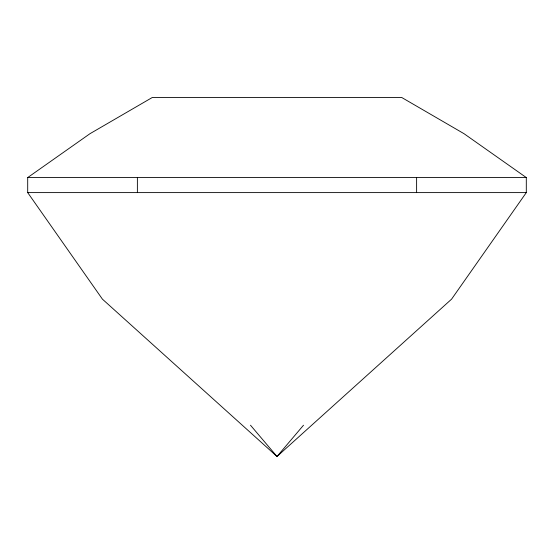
<?xml version="1.0" encoding="UTF-8"?>
<svg xmlns="http://www.w3.org/2000/svg" width="554" height="554" viewBox="0 0 554 554"><rect width="100%" height="100%" fill="white"/><g stroke="black" fill="none" stroke-linecap="round" stroke-linejoin="round"><path stroke-width="0.83" d="M416.615 192.605L416.622 177.564M526.3 192.605L451.579 299.153L277 456.496L102.421 299.153L27.7 192.605L27.7 177.564L89.99 133.687L152.239 97.518L166.809 97.504L401.761 97.518L464.01 133.687L526.3 177.564L526.3 192.605L27.7 192.605M303.509 425.216L277 456.496L250.491 425.216M27.7 177.564L526.3 177.564M137.378 177.564L137.385 192.605"/></g></svg>
